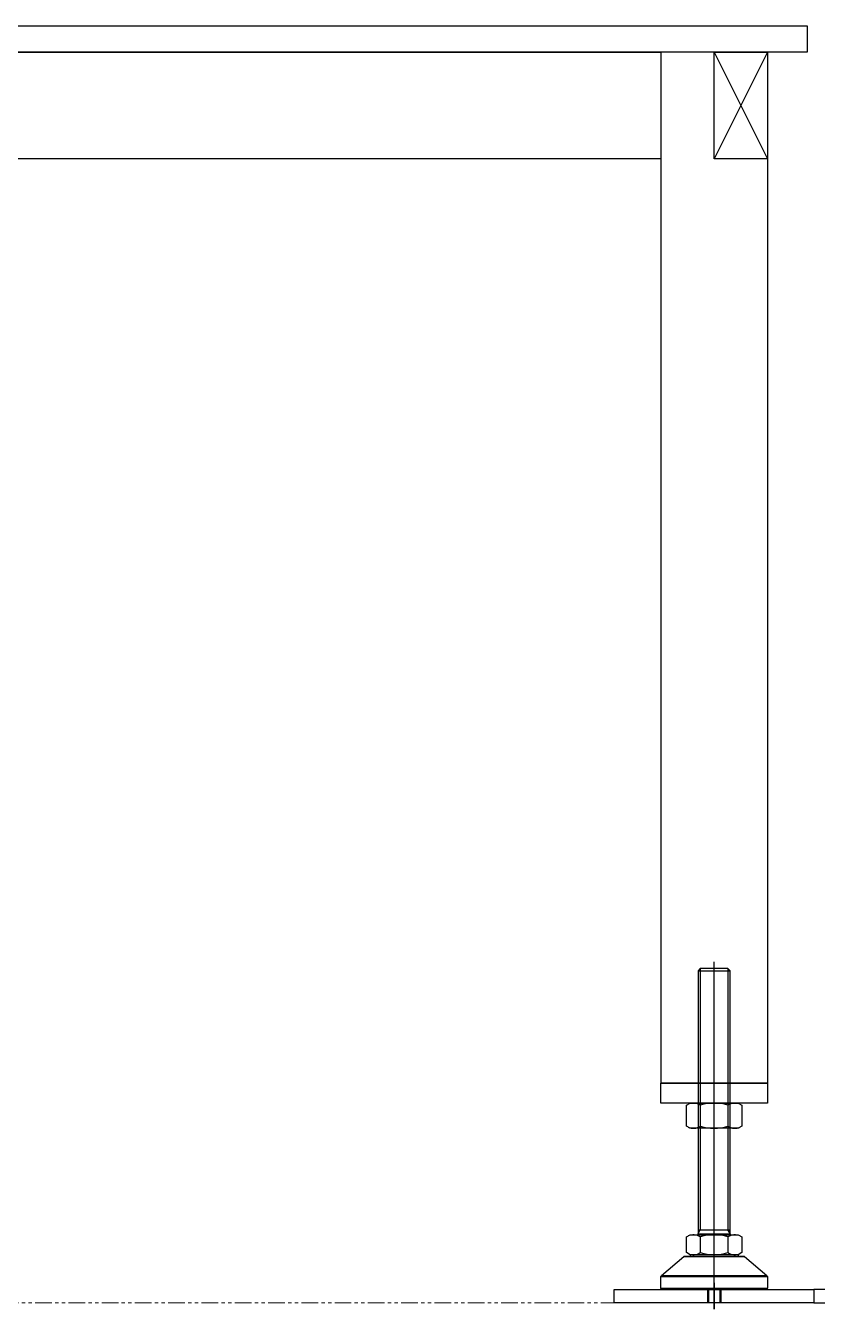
# Model space of a CAD drawing. Header units: inches. Extents: x 0 to 23821, y 0 to 11279.
# Drawn here: x 4430 to 5025, y 1670 to 2634 of the extents above; entities that cross this region are included whole.
import ezdxf

# ---------------------------------------------------------------- set-up
doc = ezdxf.new("R2010")
doc.units = ezdxf.units.IN
doc.header["$LTSCALE"] = 10
doc.header["$MEASUREMENT"] = 0
doc.linetypes.add('PHANTOM', pattern=[2.5, 1.25, -0.25, 0.25, -0.25, 0.25, -0.25])
doc.layers.add('33', color=3, linetype='PHANTOM', lineweight=9)

# ---------------------------------------------------------------- blocks, each defined once
blk = doc.blocks.new('A$C0680ba2b')
at = {"color": 0, "linetype": 'ByBlock', "lineweight": -3}
for p, q in [((-20, 40), (20, -40)), ((20, 40), (-20, -40))]:
    blk.add_line(p, q, dxfattribs=at)
blk.add_lwpolyline([(-20, 40), (20, 40), (20, -40), (-20, -40)], close=True, dxfattribs=at)
blk = doc.blocks.new('A$Cd79cac07')
at = {"color": 0}
for p, q in [((-2650, 20), (0, 20)), ((0, 20), (0, 0)), ((0, 0), (-2650, 0)), ((-110, 0), (-110, -774.5)), ((-30, 0), (-110, 0)), ((-30, 0), (-30, -774.5)), ((-70, -944.5), (-70, -683.5)), ((-80.38, -688.5), (-82, -690.12)), ((-82, -690.12), (-58, -690.12)), ((-59.62, -688.5), (-80.38, -688.5)), ((-80.38, -688.5), (-80.38, -764.5)), ((-80.38, -690.12), (-80.38, -884.69)), ((-58, -690.12), (-59.62, -688.5)), ((-59.62, -688.5), (-59.62, -764.5)), ((-59.62, -690.12), (-59.62, -884.69)), ((-30, -774.5), (-110, -774.5)), ((-110, -774.5), (-30, -774.5)), ((-110, -789.5), (-110, -774.5)), ((-30, -774.5), (-30, -789.5)), ((-30, -789.5), (-110, -789.5)), ((-80.39, -791.11), (-80.39, -806.89)), ((-59.61, -791.11), (-59.61, -806.89)), ((-82, -887.5), (-80.38, -884.69)), ((-82, -884.69), (-58, -884.69)), ((-58, -887.5), (-59.62, -884.69)), ((-82, -887.7), (-58, -887.7)), ((-80.39, -890.11), (-80.39, -901.89)), ((-59.61, -890.11), (-59.61, -901.89)), ((-92.78, -904.74), (-47.22, -904.74)), ((-88, -903.5), (-88, -904.5)), ((-52, -903.5), (-52, -904.5)), ((-110, -919.96), (-30, -919.96)), ((-109.65, -919.2), (-30.35, -919.2)), ((-70, -924.5), (-70, -944.5)), ((-110, -928.5), (-30, -928.5)), ((-75, -929.5), (-75, -939.5)), ((-74.19, -929.5), (-74.19, -939.5)), ((-65.81, -929.5), (-65.81, -939.5)), ((-65, -929.5), (-65, -939.5))]:
    blk.add_line(p, q, dxfattribs=at)
for points in [[(-2540, 0), (-110, 0), (-110, -80), (-2540, -80)], [(-88, -789.5), (-52, -789.5), (-49.22, -791.11), (-49.22, -806.89), (-52, -808.5), (-88, -808.5), (-90.78, -806.89), (-90.78, -791.11)], [(-88, -888.5), (-52, -888.5), (-49.22, -890.11), (-49.22, -901.89), (-52, -903.5), (-88, -903.5), (-90.78, -901.89), (-90.78, -890.11)], [(-145, -929.5), (5, -929.5), (5, -939.5), (-145, -939.5)], [(155, -929.5), (5, -929.5), (5, -939.5), (155, -939.5)]]:
    blk.add_lwpolyline(points, close=True, dxfattribs=at)
for points in [[(-82, -690.12), (-82, -887.7)], [(-58, -887.7), (-58, -690.12)]]:
    blk.add_lwpolyline(points, dxfattribs=at)
blk.add_lwpolyline([(-92.13, -904.5), (-47.87, -904.5, -0.179033), (-47.22, -904.74), (-30.35, -919.2, -0.218944), (-30, -919.96), (-30, -928.5, -0.414214), (-31, -929.5), (-109, -929.5, -0.414214), (-110, -928.5), (-110, -919.96, -0.218944), (-109.65, -919.2), (-92.78, -904.74, -0.179033)], format="xyb", close=True, dxfattribs=at)
for centre, radius, start, end in [((-85.59, -798.7), 9.2, 55.61575, 115.61575), ((-70, -823.89), 34.39, 72.41205, 107.58795), ((-54.41, -798.7), 9.2, 64.38425, 124.38425), ((-85.59, -799.3), 9.2, 244.38425, 304.38425), ((-70, -774.11), 34.39, 252.41205, 287.58795), ((-54.41, -799.3), 9.2, 235.61575, 295.61575), ((-85.59, -897.7), 9.2, 55.61575, 115.61575), ((-82.8, -887.7), 0.8, 270, 0), ((-70, -922.89), 34.39, 72.41205, 107.58795), ((-54.41, -897.7), 9.2, 64.38425, 124.38425), ((-57.2, -887.7), 0.8, 180, 270), ((-85.59, -894.3), 9.2, 244.38425, 304.38425), ((-70, -869.11), 34.39, 252.41205, 287.58795), ((-54.41, -894.3), 9.2, 235.61575, 295.61575)]:
    blk.add_arc(centre, radius, start, end, dxfattribs=at)
at = {"color": 0, "linetype": 'ByBlock', "lineweight": -3}
blk.add_blockref('A$C0680ba2b', (-50, -40), dxfattribs=at)

msp = doc.modelspace()

# ---------------------------------------------------------------- linework, layer by layer
at = {"layer": '33'}
msp.add_line((1437.14339049, 1674.72111145, -227228.55083111), (8237.14339049, 1674.72111145, -227228.55083111), dxfattribs=at)

# ---------------------------------------------------------------- block references
at = {"color": 252}
msp.add_blockref('A$Cd79cac07', (5017.14339049, 2614.22111145, -227228.55083111), dxfattribs=at)

doc.saveas('drawing.dxf')
